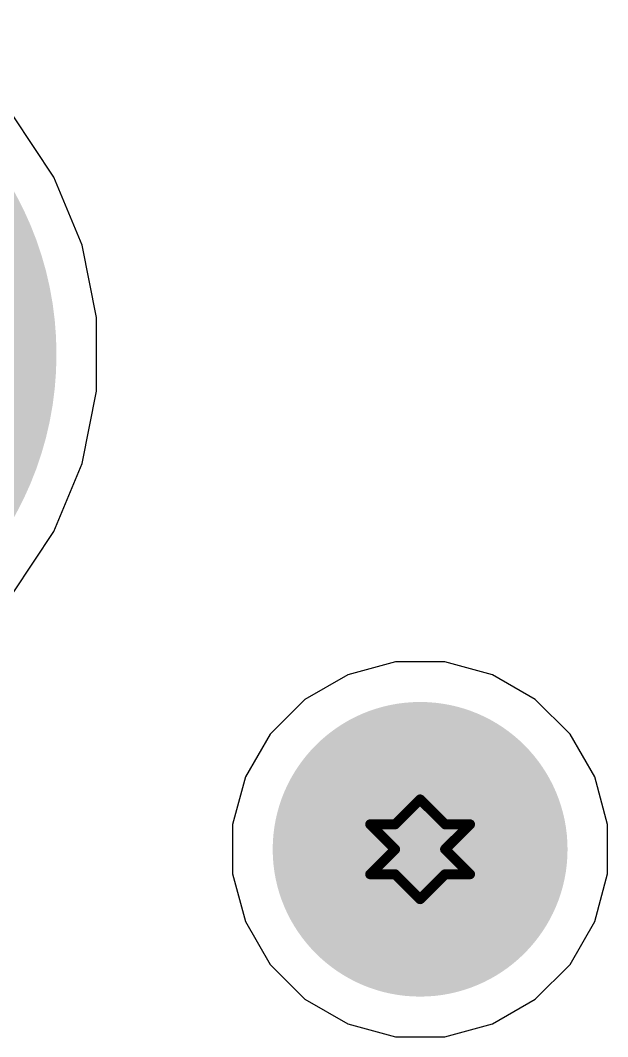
# Model space of a CAD drawing. Header units: inches. Extents: x 0 to 5271, y 0 to 5417.
# Drawn here: x 87.45 to 90.43, y 97.22 to 102.39 of the extents above; entities that cross this region are included whole.
import ezdxf

# ---------------------------------------------------------------- set-up
doc = ezdxf.new("R2010")
doc.units = ezdxf.units.IN
for name, color, linetype in [('Bottom Layer', 5, 'Continuous'), ('Bottom Solder', 6, 'Continuous'), ('Drill Drawing', 1, 'Continuous'), ('L2_GND1', 16, 'Continuous'), ('L3_SIG1', 76, 'Continuous'), ('L4_PWR', 90, 'Continuous'), ('L5_GND2', 156, 'Continuous'), ('L6_SIG2', 130, 'Continuous'), ('L7_GND3', 216, 'Continuous'), ('Multi-Layer', 9, 'Continuous'), ('Pad Holes', 156, 'Continuous'), ('Top Layer', 1, 'Continuous'), ('Top Solder', 216, 'Continuous')]:
    doc.layers.add(name, color=color, linetype=linetype)

# ---------------------------------------------------------------- blocks, each defined once
blk = doc.blocks.new('U224_081N_1BR61_529')
at = {"layer": 'Bottom Layer'}
h = blk.add_hatch(color=5, dxfattribs=at)
edge = h.paths.add_edge_path()
edge.add_arc((3.5, -0.375), 0.7, 0, 360)
h = blk.add_hatch(color=5, dxfattribs=at)
edge = h.paths.add_edge_path()
edge.add_arc((7.05, -2.895), 1.65, 0, 360)
at = {"layer": 'Bottom Solder'}
h = blk.add_hatch(color=6, dxfattribs=at)
edge = h.paths.add_edge_path()
edge.add_arc((3.5, -0.375), 0.75, 0, 360)
h = blk.add_hatch(color=6, dxfattribs=at)
edge = h.paths.add_edge_path()
edge.add_arc((7.05, -2.895), 1.7, 0, 360)
at = {"layer": 'L2_GND1'}
h = blk.add_hatch(color=16, dxfattribs=at)
edge = h.paths.add_edge_path()
edge.add_arc((3.5, -0.375), 0.7, 0, 360)
h = blk.add_hatch(color=16, dxfattribs=at)
edge = h.paths.add_edge_path()
edge.add_arc((7.05, -2.895), 1.65, 0, 360)
at = {"layer": 'L3_SIG1'}
h = blk.add_hatch(color=76, dxfattribs=at)
edge = h.paths.add_edge_path()
edge.add_arc((3.5, -0.375), 0.7, 0, 360)
h = blk.add_hatch(color=76, dxfattribs=at)
edge = h.paths.add_edge_path()
edge.add_arc((7.05, -2.895), 1.65, 0, 360)
at = {"layer": 'L4_PWR'}
h = blk.add_hatch(color=90, dxfattribs=at)
edge = h.paths.add_edge_path()
edge.add_arc((3.5, -0.375), 0.7, 0, 360)
h = blk.add_hatch(color=90, dxfattribs=at)
edge = h.paths.add_edge_path()
edge.add_arc((7.05, -2.895), 1.65, 0, 360)
at = {"layer": 'L5_GND2'}
h = blk.add_hatch(color=156, dxfattribs=at)
edge = h.paths.add_edge_path()
edge.add_arc((3.5, -0.375), 0.7, 0, 360)
h = blk.add_hatch(color=156, dxfattribs=at)
edge = h.paths.add_edge_path()
edge.add_arc((7.05, -2.895), 1.65, 0, 360)
at = {"layer": 'L6_SIG2'}
h = blk.add_hatch(color=130, dxfattribs=at)
edge = h.paths.add_edge_path()
edge.add_arc((3.5, -0.375), 0.7, 0, 360)
h = blk.add_hatch(color=130, dxfattribs=at)
edge = h.paths.add_edge_path()
edge.add_arc((7.05, -2.895), 1.65, 0, 360)
at = {"layer": 'L7_GND3'}
h = blk.add_hatch(color=216, dxfattribs=at)
edge = h.paths.add_edge_path()
edge.add_arc((3.5, -0.375), 0.7, 0, 360)
h = blk.add_hatch(color=216, dxfattribs=at)
edge = h.paths.add_edge_path()
edge.add_arc((7.05, -2.895), 1.65, 0, 360)
at = {"layer": 'Multi-Layer'}
h = blk.add_hatch(color=9, dxfattribs=at)
edge = h.paths.add_edge_path()
edge.add_arc((3.5, -0.375), 0.7, 0, 360)
h = blk.add_hatch(color=9, dxfattribs=at)
edge = h.paths.add_edge_path()
edge.add_arc((7.05, -2.895), 1.65, 0, 360)
at = {"layer": 'Pad Holes'}
h = blk.add_hatch(color=7, dxfattribs=at)
edge = h.paths.add_edge_path()
edge.add_arc((3.5, -0.375), 0.4, 0, 360)
at = {"layer": 'Top Layer'}
h = blk.add_hatch(color=1, dxfattribs=at)
edge = h.paths.add_edge_path()
edge.add_arc((3.5, -0.375), 0.7, 0, 360)
h = blk.add_hatch(color=1, dxfattribs=at)
edge = h.paths.add_edge_path()
edge.add_arc((7.05, -2.895), 1.65, 0, 360)
at = {"layer": 'Top Solder'}
h = blk.add_hatch(color=216, dxfattribs=at)
edge = h.paths.add_edge_path()
edge.add_arc((3.5, -0.375), 0.75, 0, 360)
h = blk.add_hatch(color=216, dxfattribs=at)
edge = h.paths.add_edge_path()
edge.add_arc((7.05, -2.895), 1.7, 0, 360)

msp = doc.modelspace()

# ---------------------------------------------------------------- linework, layer by layer
at = {"layer": 'Bottom Layer'}
for p, q in [((87.6173, 101.5929), (87.409, 101.9047)), ((87.7609, 101.2464), (87.6173, 101.5929)), ((87.834, 100.8785), (87.7609, 101.2464)), ((87.834, 100.5035), (87.834, 100.8785)), ((87.7609, 100.1356), (87.834, 100.5035)), ((87.6173, 99.7891), (87.7609, 100.1356)), ((87.409, 99.4773), (87.6173, 99.7891))]:
    msp.add_line(p, q, dxfattribs=at)
at = {"layer": 'Drill Drawing'}
for points in [[(89.353, 98.298, 0.0508, 0.0508, 0), (89.48, 98.425, 0.0508, 0.0508, 0)], [(89.48, 98.425, 0.0508, 0.0508, 0), (89.607, 98.298, 0.0508, 0.0508, 0)], [(89.226, 98.298, 0.0508, 0.0508, 0), (89.353, 98.171, 0.0508, 0.0508, 0)], [(89.226, 98.298, 0.0508, 0.0508, 0), (89.353, 98.298, 0.0508, 0.0508, 0)], [(89.607, 98.298, 0.0508, 0.0508, 0), (89.734, 98.298, 0.0508, 0.0508, 0)], [(89.607, 98.171, 0.0508, 0.0508, 0), (89.734, 98.298, 0.0508, 0.0508, 0)], [(89.226, 98.044, 0.0508, 0.0508, 0), (89.353, 98.171, 0.0508, 0.0508, 0)], [(89.607, 98.171, 0.0508, 0.0508, 0), (89.734, 98.044, 0.0508, 0.0508, 0)], [(89.226, 98.044, 0.0508, 0.0508, 0), (89.353, 98.044, 0.0508, 0.0508, 0)], [(89.353, 98.044, 0.0508, 0.0508, 0), (89.48, 97.917, 0.0508, 0.0508, 0)], [(89.48, 97.917, 0.0508, 0.0508, 0), (89.607, 98.044, 0.0508, 0.0508, 0)], [(89.607, 98.044, 0.0508, 0.0508, 0), (89.734, 98.044, 0.0508, 0.0508, 0)]]:
    msp.add_lwpolyline(points, format="xyseb", dxfattribs=at)
for points in [[(89.4673, 98.425, 0.0254, 0.0254, 1), (89.4927, 98.425, 0.0254, 0.0254, 1)], [(89.4673, 98.425, 0.0254, 0.0254, 1), (89.4927, 98.425, 0.0254, 0.0254, 1)], [(89.2133, 98.298, 0.0254, 0.0254, 1), (89.2387, 98.298, 0.0254, 0.0254, 1)], [(89.2133, 98.298, 0.0254, 0.0254, 1), (89.2387, 98.298, 0.0254, 0.0254, 1)], [(89.3403, 98.298, 0.0254, 0.0254, 1), (89.3657, 98.298, 0.0254, 0.0254, 1)], [(89.3403, 98.298, 0.0254, 0.0254, 1), (89.3657, 98.298, 0.0254, 0.0254, 1)], [(89.5943, 98.298, 0.0254, 0.0254, 1), (89.6197, 98.298, 0.0254, 0.0254, 1)], [(89.5943, 98.298, 0.0254, 0.0254, 1), (89.6197, 98.298, 0.0254, 0.0254, 1)], [(89.7213, 98.298, 0.0254, 0.0254, 1), (89.7467, 98.298, 0.0254, 0.0254, 1)], [(89.7213, 98.298, 0.0254, 0.0254, 1), (89.7467, 98.298, 0.0254, 0.0254, 1)], [(89.3403, 98.171, 0.0254, 0.0254, 1), (89.3657, 98.171, 0.0254, 0.0254, 1)], [(89.3403, 98.171, 0.0254, 0.0254, 1), (89.3657, 98.171, 0.0254, 0.0254, 1)], [(89.5943, 98.171, 0.0254, 0.0254, 1), (89.6197, 98.171, 0.0254, 0.0254, 1)], [(89.5943, 98.171, 0.0254, 0.0254, 1), (89.6197, 98.171, 0.0254, 0.0254, 1)], [(89.2133, 98.044, 0.0254, 0.0254, 1), (89.2387, 98.044, 0.0254, 0.0254, 1)], [(89.2133, 98.044, 0.0254, 0.0254, 1), (89.2387, 98.044, 0.0254, 0.0254, 1)], [(89.3403, 98.044, 0.0254, 0.0254, 1), (89.3657, 98.044, 0.0254, 0.0254, 1)], [(89.3403, 98.044, 0.0254, 0.0254, 1), (89.3657, 98.044, 0.0254, 0.0254, 1)], [(89.5943, 98.044, 0.0254, 0.0254, 1), (89.6197, 98.044, 0.0254, 0.0254, 1)], [(89.5943, 98.044, 0.0254, 0.0254, 1), (89.6197, 98.044, 0.0254, 0.0254, 1)], [(89.7213, 98.044, 0.0254, 0.0254, 1), (89.7467, 98.044, 0.0254, 0.0254, 1)], [(89.7213, 98.044, 0.0254, 0.0254, 1), (89.7467, 98.044, 0.0254, 0.0254, 1)], [(89.4673, 97.917, 0.0254, 0.0254, 1), (89.4927, 97.917, 0.0254, 0.0254, 1)], [(89.4673, 97.917, 0.0254, 0.0254, 1), (89.4927, 97.917, 0.0254, 0.0254, 1)]]:
    msp.add_lwpolyline(points, format="xyseb", close=True, dxfattribs=at)
at = {"layer": 'L2_GND1'}
for p, q in [((89.3544, 99.125), (89.1118, 99.06)), ((89.6056, 99.125), (89.3544, 99.125)), ((89.8483, 99.06), (89.6056, 99.125)), ((89.1118, 99.06), (88.8943, 98.9344)), ((90.0658, 98.9344), (89.8483, 99.06)), ((88.8943, 98.9344), (88.7166, 98.7568)), ((90.2434, 98.7568), (90.0658, 98.9344)), ((88.7166, 98.7568), (88.591, 98.5392)), ((90.369, 98.5392), (90.2434, 98.7568)), ((88.591, 98.5392), (88.526, 98.2966)), ((90.434, 98.2966), (90.369, 98.5392)), ((88.526, 98.2966), (88.526, 98.0454)), ((90.434, 98.0454), (90.434, 98.2966)), ((88.526, 98.0454), (88.591, 97.8028)), ((90.369, 97.8028), (90.434, 98.0454)), ((88.591, 97.8028), (88.7166, 97.5852)), ((90.2434, 97.5852), (90.369, 97.8028)), ((88.7166, 97.5852), (88.8943, 97.4076)), ((90.0658, 97.4076), (90.2434, 97.5852)), ((88.8943, 97.4076), (89.1118, 97.282)), ((89.8483, 97.282), (90.0658, 97.4076)), ((89.1118, 97.282), (89.3544, 97.217)), ((89.6056, 97.217), (89.8483, 97.282)), ((89.3544, 97.217), (89.6056, 97.217))]:
    msp.add_line(p, q, dxfattribs=at)
at = {"layer": 'L3_SIG1'}
for p, q in [((87.6173, 101.5929), (87.409, 101.9047)), ((87.7609, 101.2464), (87.6173, 101.5929)), ((87.834, 100.8785), (87.7609, 101.2464)), ((87.834, 100.5035), (87.834, 100.8785)), ((87.7609, 100.1356), (87.834, 100.5035)), ((87.6173, 99.7891), (87.7609, 100.1356)), ((87.409, 99.4773), (87.6173, 99.7891))]:
    msp.add_line(p, q, dxfattribs=at)
at = {"layer": 'L4_PWR'}
for p, q in [((87.6173, 101.5929), (87.409, 101.9047)), ((87.7609, 101.2464), (87.6173, 101.5929)), ((87.834, 100.8785), (87.7609, 101.2464)), ((87.834, 100.5035), (87.834, 100.8785)), ((87.7609, 100.1356), (87.834, 100.5035)), ((87.6173, 99.7891), (87.7609, 100.1356)), ((87.409, 99.4773), (87.6173, 99.7891)), ((89.3544, 99.125), (89.1118, 99.06)), ((89.6056, 99.125), (89.3544, 99.125)), ((89.8483, 99.06), (89.6056, 99.125)), ((89.1118, 99.06), (88.8943, 98.9344)), ((90.0658, 98.9344), (89.8483, 99.06)), ((88.8943, 98.9344), (88.7166, 98.7568)), ((90.2434, 98.7568), (90.0658, 98.9344)), ((88.7166, 98.7568), (88.591, 98.5392)), ((90.369, 98.5392), (90.2434, 98.7568)), ((88.591, 98.5392), (88.526, 98.2966)), ((90.434, 98.2966), (90.369, 98.5392)), ((88.526, 98.2966), (88.526, 98.0454)), ((90.434, 98.0454), (90.434, 98.2966)), ((88.526, 98.0454), (88.591, 97.8028)), ((90.369, 97.8028), (90.434, 98.0454)), ((88.591, 97.8028), (88.7166, 97.5852)), ((90.2434, 97.5852), (90.369, 97.8028)), ((88.7166, 97.5852), (88.8943, 97.4076)), ((90.0658, 97.4076), (90.2434, 97.5852)), ((88.8943, 97.4076), (89.1118, 97.282)), ((89.8483, 97.282), (90.0658, 97.4076)), ((89.1118, 97.282), (89.3544, 97.217)), ((89.6056, 97.217), (89.8483, 97.282)), ((89.3544, 97.217), (89.6056, 97.217))]:
    msp.add_line(p, q, dxfattribs=at)
at = {"layer": 'L5_GND2'}
for p, q in [((87.6173, 101.5929), (87.409, 101.9047)), ((87.7609, 101.2464), (87.6173, 101.5929)), ((87.834, 100.8785), (87.7609, 101.2464)), ((87.834, 100.5035), (87.834, 100.8785)), ((87.7609, 100.1356), (87.834, 100.5035)), ((87.6173, 99.7891), (87.7609, 100.1356)), ((87.409, 99.4773), (87.6173, 99.7891))]:
    msp.add_line(p, q, dxfattribs=at)
at = {"layer": 'L6_SIG2'}
for p, q in [((87.6173, 101.5929), (87.409, 101.9047)), ((87.7609, 101.2464), (87.6173, 101.5929)), ((87.834, 100.8785), (87.7609, 101.2464)), ((87.834, 100.5035), (87.834, 100.8785)), ((87.7609, 100.1356), (87.834, 100.5035)), ((87.6173, 99.7891), (87.7609, 100.1356)), ((87.409, 99.4773), (87.6173, 99.7891))]:
    msp.add_line(p, q, dxfattribs=at)
at = {"layer": 'L7_GND3'}
for p, q in [((87.6173, 101.5929), (87.409, 101.9047)), ((87.7609, 101.2464), (87.6173, 101.5929)), ((87.834, 100.8785), (87.7609, 101.2464)), ((87.834, 100.5035), (87.834, 100.8785)), ((87.7609, 100.1356), (87.834, 100.5035)), ((87.6173, 99.7891), (87.7609, 100.1356)), ((87.409, 99.4773), (87.6173, 99.7891))]:
    msp.add_line(p, q, dxfattribs=at)
at = {"layer": 'Top Layer'}
for p, q in [((87.6173, 101.5929), (87.409, 101.9047)), ((87.7609, 101.2464), (87.6173, 101.5929)), ((87.834, 100.8785), (87.7609, 101.2464)), ((87.834, 100.5035), (87.834, 100.8785)), ((87.7609, 100.1356), (87.834, 100.5035)), ((87.6173, 99.7891), (87.7609, 100.1356)), ((87.409, 99.4773), (87.6173, 99.7891))]:
    msp.add_line(p, q, dxfattribs=at)

# ---------------------------------------------------------------- block references
at = {"rotation": 180}
msp.add_blockref('U224_081N_1BR61_529', (92.98, 97.796), dxfattribs=at)

doc.saveas('drawing.dxf')
